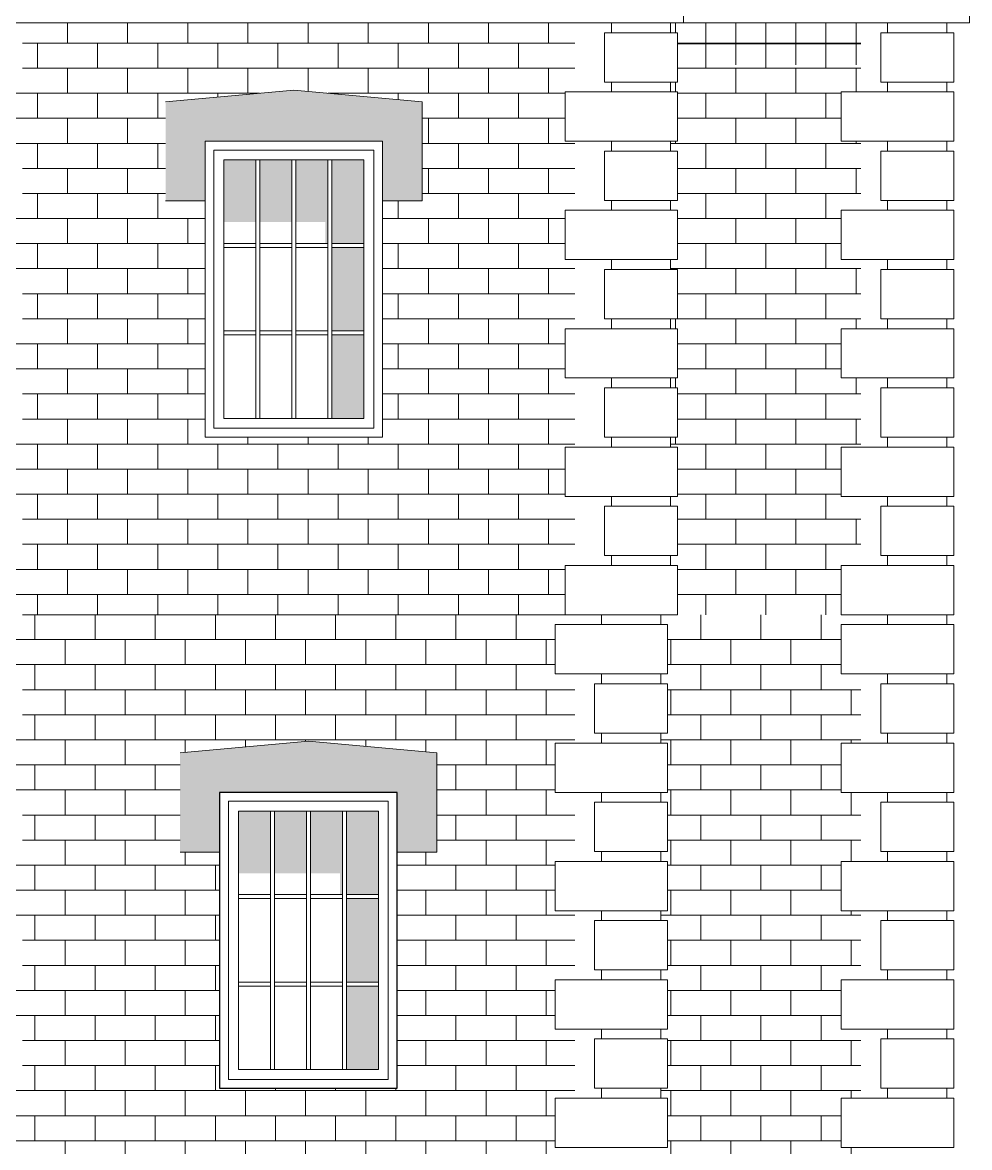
# Model space of a CAD drawing. Header units: feet. Extents: x -10410 to 374725, y -46422 to 88923.
# Drawn here: x 305613 to 310412, y 600 to 6302 of the extents above; entities that cross this region are included whole.
import ezdxf

# ---------------------------------------------------------------- set-up
doc = ezdxf.new("R2010")
doc.units = ezdxf.units.FT
doc.header["$MEASUREMENT"] = 0
for name, color, linetype, lineweight in [('Интерьер - Мебель_Ном._пера__7', 7, 'Continuous', 20), ('Конструктив - Перекрытия_Ном._пера__120', 7, 'Continuous', 5), ('Конструктив - Стены Несущие_Ном._пера__1', 7, 'Continuous', 20), ('Конструктив - Стены Несущие_Ном._пера__120', 7, 'Continuous', 5)]:
    doc.layers.add(name, color=color, linetype=linetype, lineweight=lineweight)
for name, color, linetype, lineweight, true_color in [('Конструктив - Стены Несущие_Ном._пера__107', 7, 'Continuous', 5, 0xaaaaaa), ('Конструктив - Стены Несущие_Ном._пера__161', 7, 'Continuous', 15, 0x6a6a6a), ('Конструктив - Стены Несущие_Ном._пера__87', 7, 'Continuous', 25, 0x6a6a6a)]:
    doc.layers.add(name, color=color, linetype=linetype, lineweight=lineweight, true_color=true_color)

msp = doc.modelspace()

# ---------------------------------------------------------------- hatches: boundary and pattern name
at = {"layer": 'Конструктив - Стены Несущие_Ном._пера__107', "linetype": 'Continuous'}
h = msp.add_hatch(dxfattribs=at)
h.set_pattern_fill('ЧЕРЕПИЦА_02', color=256, style=0, pattern_type=2)
h.set_pattern_definition([(0, (306907.66, 4800), (0, 127), []), (90, (306907.66, 4800), (-304.8, 0), [127, -127]), (90, (307060.06, 4927), (-304.8, 0), [127, -127])])
h.paths.add_polyline_path([(305402.66423, 3600.00002), (305402.66423, 3550), (305437.66425, 3550), (305437.66425, 3300), (308362.65753, 3300), (308362.65753, 3550), (308412.65754, 3550), (308412.65754, 3900.00004), (308362.65753, 3900.00004), (308362.65753, 4149.99999), (308412.65754, 4149.99999), (308412.65754, 4499.99999), (308362.65753, 4499.99999), (308362.65753, 4749.99999), (308412.65754, 4749.99999), (308412.65754, 5100.00002), (308362.65753, 5100.00002), (308362.65753, 5350.00003), (308412.65754, 5350.00003), (308412.65754, 5699.99997), (308362.65753, 5699.99997), (308362.65753, 5949.99997), (308412.65754, 5949.99997), (308412.65754, 6300.00006), (305402.66423, 6300.00001), (305402.66423, 6249.99999), (305612.65756, 6249.99999), (305612.65756, 5999.99999), (305402.66423, 6000.00004), (305402.66423, 5950.00006), (305437.66425, 5950.00006), (305437.66425, 5699.99997), (305402.66423, 5699.99997), (305402.66423, 5650), (305612.65756, 5650), (305612.65756, 5400), (305402.66423, 5400), (305402.66423, 5349.99998), (305437.66425, 5350.00003), (305437.66425, 5100.00002), (305402.66423, 5100.00002), (305402.66423, 5050.00005), (305612.65756, 5049.99996), (305612.65756, 4799.99996), (305402.66423, 4799.99996), (305402.66423, 4749.99999), (305437.66425, 4749.99999), (305437.66425, 4500.00003), (305402.66423, 4499.99999), (305402.66423, 4450.00001), (305612.65756, 4449.99997), (305612.65756, 4199.99997), (305402.66423, 4200.00001), (305402.66423, 4150.00004), (305437.66425, 4150.00004), (305437.66425, 3899.99995), (305402.66423, 3899.99995), (305402.66423, 3849.99998), (305612.65756, 3850.00006), (305612.65756, 3599.99997)])
h.paths.add_polyline_path([(306338.07619, 5397.08997), (306538.07617, 5397.08997), (306538.07626, 4199.99997), (307438.07618, 4199.99997), (307438.07618, 5397.08997), (307638.07616, 5397.08997), (307638.07616, 5900), (306988.07593, 5958.86605), (306338.07619, 5900.00005)], flags=0)
h = msp.add_hatch(dxfattribs=at)
h.set_pattern_fill('ЧЕРЕПИЦА_02', color=256, style=0, pattern_type=2)
h.set_pattern_definition([(0, (309380.02, 4800), (0, 127), []), (90, (309380.02, 4800), (-304.8, 0), [127, -127]), (90, (309532.42, 4927), (-304.8, 0), [127, -127])])
h.paths.add_polyline_path([(308897.65752, 6300), (308897.65752, 6250), (308932.65752, 6250), (308932.65752, 6000), (308897.65752, 6000), (308897.65752, 5950), (308932.65752, 5950), (308932.65752, 5699.99999), (308897.65752, 5699.99999), (308897.65752, 5649.99999), (308932.65752, 5649.99999), (308932.65752, 5399.99999), (308897.65752, 5399.99999), (308897.65752, 5349.99999), (308932.65752, 5349.99999), (308932.65752, 5099.99998), (308897.65752, 5099.99998), (308897.65752, 5049.99998), (308932.65752, 5049.99998), (308932.65752, 4799.99998), (308897.65752, 4799.99998), (308897.65752, 4749.99998), (308932.65752, 4749.99998), (308932.65752, 4500.00002), (308897.65752, 4500.00002), (308897.65752, 4450.00002), (308932.65752, 4450.00002), (308932.65752, 4200.00001), (308897.65752, 4200.00001), (308897.65752, 4150.00001), (308932.65752, 4150.00001), (308932.65752, 3900.00001), (308897.65752, 3900.00001), (308897.65752, 3850.00001), (308932.65752, 3850.00001), (308932.65752, 3600), (308897.65752, 3600), (308897.65752, 3550), (308932.65752, 3550), (308932.65752, 3300), (309762.3793, 3300), (309762.3793, 3550), (309862.37931, 3550), (309862.37931, 3900.00001), (309762.3793, 3900.00001), (309762.3793, 4150.00001), (309862.37931, 4150.00001), (309862.37931, 4500.00002), (309762.3793, 4500.00002), (309762.3793, 4749.99998), (309862.37931, 4749.99998), (309862.37931, 5099.99998), (309762.3793, 5099.99998), (309762.3793, 5349.99999), (309862.37931, 5349.99999), (309862.37931, 5699.99999), (309762.3793, 5699.99999), (309762.3793, 5950), (309862.37931, 5950), (309862.37931, 6300.00005)])
h = msp.add_hatch(dxfattribs=at)
h.set_pattern_fill('ЧЕРЕПИЦА_02', color=256, style=0, pattern_type=2)
h.set_pattern_definition([(0, (306895.16, 1650), (0, 127), []), (90, (306895.16, 1650), (-304.8, 0), [127, -127]), (90, (307047.56, 1777), (-304.8, 0), [127, -127])])
h.paths.add_polyline_path([(305377.65755, 2650.00005), (305412.65752, 2650.00005), (305412.65752, 2400.00006), (305377.65755, 2400.00006), (305377.65755, 2350.00001), (305612.65755, 2350.00001), (305612.65755, 2100.00002), (305377.65755, 2100.00002), (305377.65755, 2050.00006), (305412.65752, 2050.00006), (305412.65752, 1799.99998), (305377.65755, 1799.99998), (305377.65755, 1750.00002), (305612.65755, 1749.99993), (305612.65755, 1500.00003), (305377.65755, 1500.00003), (305377.65755, 1449.99997), (305412.65752, 1449.99997), (305412.65752, 1199.99999), (305377.65755, 1199.99999), (305377.65755, 1150.00002), (305612.65755, 1150.00002), (305612.65755, 899.99994), (305377.65755, 900.00003), (305377.65755, 849.99998), (305412.65752, 849.99998), (305412.65752, 599.99999), (305377.65755, 599.99999), (305377.65755, 550.00003), (305612.65755, 550.00003), (305612.65755, 300.00004), (305377.65755, 300.00004), (305377.65755, 249.99999), (305612.56484, 249.99999), (305612.56484, 0), (308312.65756, 0), (308312.65756, 249.99999), (308412.65757, 249.99999), (308412.65757, 300.00004), (308312.65756, 300.00004), (308312.65756, 550.00003), (308412.65757, 550.00003), (308412.65757, 599.99999), (308312.65756, 599.99999), (308312.65756, 849.99998), (308412.65757, 849.99998), (308412.65757, 1199.99999), (308312.65756, 1199.99999), (308312.65756, 1449.99997), (308412.65757, 1449.99997), (308412.65757, 1799.99998), (308312.65756, 1799.99998), (308312.65756, 2050.00006), (308412.65757, 2050.00006), (308412.65757, 2400.00006), (308312.65756, 2400.00006), (308312.65756, 2649.99996), (308412.65757, 2649.99996), (308412.65757, 2999.99996), (308312.65756, 2999.99996), (308312.65756, 3250.00004), (308412.65757, 3250.00004), (308412.65757, 3300), (305377.65755, 3300), (305377.65755, 3250.00004), (305412.65752, 3250.00004), (305412.65752, 2999.99996), (305377.65755, 2999.99996), (305377.65755, 2950), (305612.65755, 2950), (305612.65755, 2699.99992), (305377.65755, 2700.00001)])
h.paths.add_polyline_path([(306612.07617, 2097.08997), (306612.07617, 899.99994), (307512.0762, 899.99994), (307512.0762, 2097.08997), (307712.07623, 2097.08997), (307712.07623, 2600), (307062.07592, 2658.86605), (306412.07614, 2600), (306412.07614, 2097.08997)], flags=0)
h = msp.add_hatch(dxfattribs=at)
h.set_pattern_fill('ЧЕРЕПИЦА_02', color=256, style=0, pattern_type=2)
h.set_pattern_definition([(0, (309355.02, 1650), (0, 127), []), (90, (309355.02, 1650), (-304.8, 0), [127, -127]), (90, (309507.42, 1777), (-304.8, 0), [127, -127])])
h.paths.add_polyline_path([(308847.65753, 2650), (308882.65753, 2650), (308882.65753, 2400), (308847.65753, 2400), (308847.65753, 2350), (308882.65753, 2350), (308882.65753, 2100), (308847.65753, 2100), (308847.65753, 2050), (308882.65753, 2050), (308882.65753, 1800), (308847.65753, 1800), (308847.65753, 1750), (308882.65753, 1750), (308882.65753, 1500), (308847.65753, 1500), (308847.65753, 1450), (308882.65753, 1450), (308882.65753, 1200), (308847.65753, 1200), (308847.65753, 1150), (308882.65753, 1150), (308882.65753, 900), (308847.65753, 900), (308847.65753, 850), (308882.65753, 850), (308882.65753, 600), (308847.65753, 600), (308847.65753, 550), (308882.65753, 550), (308882.65753, 300), (308847.65753, 300), (308847.65753, 250), (308882.65753, 250), (308882.65753, 0), (309762.3793, 0), (309762.3793, 250), (309862.3793, 250), (309862.3793, 300), (309762.3793, 300), (309762.3793, 550), (309862.3793, 550), (309862.3793, 600), (309762.3793, 600), (309762.3793, 850), (309862.3793, 850), (309862.3793, 1200), (309762.3793, 1200), (309762.3793, 1450), (309862.3793, 1450), (309862.3793, 1800), (309762.3793, 1800), (309762.3793, 2050), (309862.3793, 2050), (309862.3793, 2400), (309762.3793, 2400), (309762.3793, 2650), (309862.3793, 2650), (309862.3793, 3000), (309762.3793, 3000), (309762.3793, 3250), (309862.3793, 3250), (309862.3793, 3300), (308847.65753, 3300), (308847.65753, 3250), (308882.65753, 3250), (308882.65753, 3000), (308847.65753, 3000), (308847.65753, 2950), (308882.65753, 2950), (308882.65753, 2700), (308847.65753, 2700)])
at = {"layer": 'Конструктив - Стены Несущие_Ном._пера__120', "linetype": 'Continuous', "lineweight": 0, "true_color": 0x000000}
for points in [[(306538.07618, 5700), (307438.07618, 5700), (307438.07618, 5397.08996), (307638.07618, 5397.08996), (307638.07618, 5900), (306988.07593, 5958.86606), (306338.07618, 5900.00004), (306338.07618, 5397.08996), (306538.07618, 5397.08996)], [(306633.07617, 5289.87813), (306793.0762, 5289.87811), (306793.0762, 5181.66667), (306795.57618, 5181.66667), (306795.57618, 5605), (306633.07618, 5605)], [(306978.07617, 5605), (306815.57618, 5605), (306815.57619, 5289.87812), (306975.57619, 5289.87808), (306975.57619, 5181.66669), (306978.07617, 5181.66666)], [(306998.07617, 5289.87808), (307148.07623, 5289.87814), (307148.07623, 5181.6667), (307160.57617, 5181.66666), (307160.57617, 5605), (306998.07617, 5605)], [(307343.07618, 5181.66666), (307343.07618, 5605), (307180.57618, 5605), (307180.57618, 5181.66666)], [(307343.07618, 4738.33333), (307343.07618, 5161.66666), (307180.57618, 5161.66666), (307180.57618, 4738.33333)], [(307343.07617, 4295), (307343.07617, 4718.33333), (307180.57617, 4718.33333), (307180.57617, 4295)], [(306612.07618, 2400), (307512.07618, 2400), (307512.07618, 2097.08996), (307712.07618, 2097.08996), (307712.07618, 2600), (307062.07593, 2658.86606), (306412.07618, 2600.00004), (306412.07618, 2097.08996), (306612.07618, 2097.08996)], [(306707.07617, 1989.87813), (306867.0762, 1989.87811), (306867.0762, 1881.66667), (306869.57618, 1881.66667), (306869.57618, 2305), (306707.07618, 2305)], [(307052.07617, 2305), (306889.57618, 2305), (306889.57619, 1989.87812), (307049.57619, 1989.87808), (307049.57619, 1881.66669), (307052.07617, 1881.66666)], [(307072.07617, 1989.87808), (307222.07623, 1989.87814), (307222.07623, 1881.6667), (307234.57617, 1881.66666), (307234.57617, 2305), (307072.07617, 2305)], [(307417.07618, 1881.66666), (307417.07618, 2305), (307254.57618, 2305), (307254.57618, 1881.66666)], [(307417.07618, 1438.33333), (307417.07618, 1861.66666), (307254.57618, 1861.66666), (307254.57618, 1438.33333)], [(307417.07617, 995), (307417.07617, 1418.33333), (307254.57617, 1418.33333), (307254.57617, 995)]]:
    msp.add_hatch(color=18, dxfattribs=at).paths.add_polyline_path(points)
at = {"layer": 'Конструктив - Стены Несущие_Ном._пера__161', "linetype": 'Continuous'}
h = msp.add_hatch(dxfattribs=at)
h.set_pattern_fill('ЧЕРЕПИЦА_02', color=256, style=0, pattern_type=2)
h.set_pattern_definition([(0, (309380.02, 6193.93), (0, 127), []), (90, (309380.02, 6193.93), (-304.8, 0), [127, -127]), (90, (309532.42, 6320.93), (-304.8, 0), [127, -127])])
h.paths.add_polyline_path([(308897.65753, 6300), (308897.65753, 6250), (308932.65753, 6250), (308932.65753, 6087.868), (309862.3793, 6087.86809), (309862.3793, 6300)])

# ---------------------------------------------------------------- linework, layer by layer
at = {"layer": 'Интерьер - Мебель_Ном._пера__7', "linetype": 'Continuous'}
for p, q in [((308597.65753, 6250), (308597.65753, 6300)), ((308897.65753, 6250), (308897.65753, 6300)), ((309997.37931, 6250), (309997.37931, 6300)), ((310297.37931, 6250), (310297.37931, 6300)), ((308562.65753, 6250), (308932.65753, 6250)), ((308562.65753, 6000), (308562.65753, 6250)), ((308932.65753, 6000), (308932.65753, 6250)), ((309962.37931, 6250), (310332.37931, 6250)), ((309962.37931, 6000), (309962.37931, 6250)), ((310332.37931, 6000), (310332.37931, 6250)), ((308562.65753, 6000), (308932.65753, 6000)), ((308597.65753, 5950), (308597.65753, 6000)), ((308897.65753, 5950), (308897.65753, 6000)), ((309962.37931, 6000), (310332.37931, 6000)), ((309997.37931, 5950), (309997.37931, 6000)), ((310297.37931, 5950), (310297.37931, 6000)), ((308362.65753, 5950), (308932.65753, 5950)), ((308362.65753, 5700), (308362.65753, 5950)), ((308932.65753, 5700), (308932.65753, 5950)), ((309762.37931, 5950), (310332.37931, 5950)), ((309762.37931, 5700), (309762.37931, 5950)), ((310332.37931, 5700), (310332.37931, 5950)), ((308362.65753, 5700), (308932.65753, 5700)), ((308562.65753, 5650), (308932.65753, 5650)), ((308562.65753, 5400), (308562.65753, 5650)), ((308597.65753, 5650), (308597.65753, 5700)), ((308897.65753, 5650), (308897.65753, 5700)), ((308932.65753, 5400), (308932.65753, 5650)), ((309762.37931, 5700), (310332.37931, 5700)), ((309962.37931, 5650), (310332.37931, 5650)), ((309962.37931, 5400), (309962.37931, 5650)), ((309997.37931, 5650), (309997.37931, 5700)), ((310297.37931, 5650), (310297.37931, 5700)), ((310332.37931, 5400), (310332.37931, 5650)), ((308562.65753, 5400), (308932.65753, 5400)), ((308597.65753, 5350), (308597.65753, 5400)), ((308897.65753, 5350), (308897.65753, 5400)), ((309962.37931, 5400), (310332.37931, 5400)), ((309997.37931, 5350), (309997.37931, 5400)), ((310297.37931, 5350), (310297.37931, 5400)), ((308362.65753, 5350), (308932.65753, 5350)), ((308362.65753, 5100), (308362.65753, 5350)), ((308932.65753, 5100), (308932.65753, 5350)), ((309762.37931, 5350), (310332.37931, 5350)), ((309762.37931, 5100), (309762.37931, 5350)), ((310332.37931, 5100), (310332.37931, 5350)), ((308362.65753, 5100), (308932.65753, 5100)), ((308597.65753, 5050), (308597.65753, 5100)), ((308897.65753, 5050), (308897.65753, 5100)), ((309762.37931, 5100), (310332.37931, 5100)), ((309997.37931, 5050), (309997.37931, 5100)), ((310297.37931, 5050), (310297.37931, 5100)), ((308562.65753, 5050), (308932.65753, 5050)), ((308562.65753, 4800), (308562.65753, 5050)), ((308932.65753, 4800), (308932.65753, 5050)), ((309962.37931, 5050), (310332.37931, 5050)), ((309962.37931, 4800), (309962.37931, 5050)), ((310332.37931, 4800), (310332.37931, 5050)), ((308562.65753, 4800), (308932.65753, 4800)), ((308597.65753, 4750), (308597.65753, 4800)), ((308897.65753, 4750), (308897.65753, 4800)), ((309962.37931, 4800), (310332.37931, 4800)), ((309997.37931, 4750), (309997.37931, 4800)), ((310297.37931, 4750), (310297.37931, 4800)), ((308362.65753, 4750), (308932.65753, 4750)), ((308362.65753, 4500), (308362.65753, 4750)), ((308932.65753, 4500), (308932.65753, 4750)), ((309762.37931, 4750), (310332.37931, 4750)), ((309762.37931, 4500), (309762.37931, 4750)), ((310332.37931, 4500), (310332.37931, 4750)), ((308362.65753, 4500), (308932.65753, 4500)), ((308562.65753, 4450), (308932.65753, 4450)), ((308562.65753, 4200), (308562.65753, 4450)), ((308597.65753, 4450), (308597.65753, 4500)), ((308897.65753, 4450), (308897.65753, 4500)), ((308932.65753, 4200), (308932.65753, 4450)), ((309762.37931, 4500), (310332.37931, 4500)), ((309962.37931, 4450), (310332.37931, 4450)), ((309962.37931, 4200), (309962.37931, 4450)), ((309997.37931, 4450), (309997.37931, 4500)), ((310297.37931, 4450), (310297.37931, 4500)), ((310332.37931, 4200), (310332.37931, 4450)), ((308562.65753, 4200), (308932.65753, 4200)), ((308597.65753, 4150), (308597.65753, 4200)), ((308897.65753, 4150), (308897.65753, 4200)), ((309962.37931, 4200), (310332.37931, 4200)), ((309997.37931, 4150), (309997.37931, 4200)), ((310297.37931, 4150), (310297.37931, 4200)), ((308362.65753, 4150), (308932.65753, 4150)), ((308362.65753, 3900), (308362.65753, 4150)), ((308932.65753, 3900), (308932.65753, 4150)), ((309762.37931, 4150), (310332.37931, 4150)), ((309762.37931, 3900), (309762.37931, 4150)), ((310332.37931, 3900), (310332.37931, 4150)), ((308362.65753, 3900), (308932.65753, 3900)), ((308597.65753, 3850), (308597.65753, 3900)), ((308897.65753, 3850), (308897.65753, 3900)), ((309762.37931, 3900), (310332.37931, 3900)), ((309997.37931, 3850), (309997.37931, 3900)), ((310297.37931, 3850), (310297.37931, 3900)), ((308562.65753, 3850), (308932.65753, 3850)), ((308562.65753, 3600), (308562.65753, 3850)), ((308932.65753, 3600), (308932.65753, 3850)), ((309962.37931, 3850), (310332.37931, 3850)), ((309962.37931, 3600), (309962.37931, 3850)), ((310332.37931, 3600), (310332.37931, 3850)), ((308562.65753, 3600), (308932.65753, 3600)), ((308597.65753, 3550), (308597.65753, 3600)), ((308897.65753, 3550), (308897.65753, 3600)), ((309962.37931, 3600), (310332.37931, 3600)), ((309997.37931, 3550), (309997.37931, 3600)), ((310297.37931, 3550), (310297.37931, 3600)), ((308362.65753, 3550), (308932.65753, 3550)), ((308362.65753, 3300), (308362.65753, 3550)), ((308932.65753, 3300), (308932.65753, 3550)), ((309762.37931, 3550), (310332.37931, 3550)), ((309762.37931, 3300), (309762.37931, 3550)), ((310332.37931, 3300), (310332.37931, 3550)), ((308312.65753, 3250), (308882.65753, 3250)), ((308312.65753, 3000), (308312.65753, 3250)), ((308362.65753, 3300), (308932.65753, 3300)), ((308547.65753, 3250), (308547.65753, 3300)), ((308847.65753, 3250), (308847.65753, 3300)), ((308882.65753, 3000), (308882.65753, 3250)), ((309762.37931, 3300), (310332.37931, 3300)), ((309762.37931, 3250), (310332.37931, 3250)), ((309762.37931, 3000), (309762.37931, 3250)), ((309997.37931, 3250), (309997.37931, 3300)), ((310297.37931, 3250), (310297.37931, 3300)), ((310332.37931, 3000), (310332.37931, 3250)), ((308312.65753, 3000), (308882.65753, 3000)), ((308547.65753, 2950), (308547.65753, 3000)), ((308847.65753, 2950), (308847.65753, 3000)), ((309762.37931, 3000), (310332.37931, 3000)), ((309997.37931, 2950), (309997.37931, 3000)), ((310297.37931, 2950), (310297.37931, 3000)), ((308512.65753, 2950), (308882.65753, 2950)), ((308512.65753, 2700), (308512.65753, 2950)), ((308882.65753, 2700), (308882.65753, 2950)), ((309962.37931, 2950), (310332.37931, 2950)), ((309962.37931, 2700), (309962.37931, 2950)), ((310332.37931, 2700), (310332.37931, 2950)), ((308512.65753, 2700), (308882.65753, 2700)), ((308547.65753, 2650), (308547.65753, 2700)), ((308847.65753, 2650), (308847.65753, 2700)), ((309962.37931, 2700), (310332.37931, 2700)), ((309997.37931, 2650), (309997.37931, 2700)), ((310297.37931, 2650), (310297.37931, 2700)), ((308312.65753, 2650), (308882.65753, 2650)), ((308312.65753, 2400), (308312.65753, 2650)), ((308882.65753, 2400), (308882.65753, 2650)), ((309762.37931, 2650), (310332.37931, 2650)), ((309762.37931, 2400), (309762.37931, 2650)), ((310332.37931, 2400), (310332.37931, 2650)), ((308312.65753, 2400), (308882.65753, 2400)), ((308547.65753, 2350), (308547.65753, 2400)), ((308847.65753, 2350), (308847.65753, 2400)), ((309762.37931, 2400), (310332.37931, 2400)), ((309997.37931, 2350), (309997.37931, 2400)), ((310297.37931, 2350), (310297.37931, 2400)), ((308512.65753, 2350), (308882.65753, 2350)), ((308512.65753, 2100), (308512.65753, 2350)), ((308882.65753, 2100), (308882.65753, 2350)), ((309962.37931, 2350), (310332.37931, 2350)), ((309962.37931, 2100), (309962.37931, 2350)), ((310332.37931, 2100), (310332.37931, 2350)), ((308512.65753, 2100), (308882.65753, 2100)), ((308547.65753, 2050), (308547.65753, 2100)), ((308847.65753, 2050), (308847.65753, 2100)), ((309962.37931, 2100), (310332.37931, 2100)), ((309997.37931, 2050), (309997.37931, 2100)), ((310297.37931, 2050), (310297.37931, 2100)), ((308312.65753, 2050), (308882.65753, 2050)), ((308312.65753, 1800), (308312.65753, 2050)), ((308882.65753, 1800), (308882.65753, 2050)), ((309762.37931, 2050), (310332.37931, 2050)), ((309762.37931, 1800), (309762.37931, 2050)), ((310332.37931, 1800), (310332.37931, 2050)), ((308312.65753, 1800), (308882.65753, 1800)), ((308547.65753, 1750), (308547.65753, 1800)), ((308847.65753, 1750), (308847.65753, 1800)), ((309762.37931, 1800), (310332.37931, 1800)), ((309997.37931, 1750), (309997.37931, 1800)), ((310297.37931, 1750), (310297.37931, 1800)), ((308512.65753, 1750), (308882.65753, 1750)), ((308512.65753, 1500), (308512.65753, 1750)), ((308882.65753, 1500), (308882.65753, 1750)), ((309962.37931, 1750), (310332.37931, 1750)), ((309962.37931, 1500), (309962.37931, 1750)), ((310332.37931, 1500), (310332.37931, 1750)), ((308512.65753, 1500), (308882.65753, 1500)), ((308547.65753, 1450), (308547.65753, 1500)), ((308847.65753, 1450), (308847.65753, 1500)), ((309962.37931, 1500), (310332.37931, 1500)), ((309997.37931, 1450), (309997.37931, 1500)), ((310297.37931, 1450), (310297.37931, 1500)), ((308312.65753, 1450), (308882.65753, 1450)), ((308312.65753, 1200), (308312.65753, 1450)), ((308882.65753, 1200), (308882.65753, 1450)), ((309762.37931, 1450), (310332.37931, 1450)), ((309762.37931, 1200), (309762.37931, 1450)), ((310332.37931, 1200), (310332.37931, 1450)), ((308312.65753, 1200), (308882.65753, 1200)), ((308547.65753, 1150), (308547.65753, 1200)), ((308847.65753, 1150), (308847.65753, 1200)), ((309762.37931, 1200), (310332.37931, 1200)), ((309997.37931, 1150), (309997.37931, 1200)), ((310297.37931, 1150), (310297.37931, 1200)), ((308512.65753, 1150), (308882.65753, 1150)), ((308512.65753, 900), (308512.65753, 1150)), ((308882.65753, 900), (308882.65753, 1150)), ((309962.37931, 1150), (310332.37931, 1150)), ((309962.37931, 900), (309962.37931, 1150)), ((310332.37931, 900), (310332.37931, 1150)), ((308512.65753, 900), (308882.65753, 900)), ((308547.65753, 850), (308547.65753, 900)), ((308847.65753, 850), (308847.65753, 900)), ((309962.37931, 900), (310332.37931, 900)), ((309997.37931, 850), (309997.37931, 900)), ((310297.37931, 850), (310297.37931, 900)), ((308312.65753, 850), (308882.65753, 850)), ((308312.65753, 600), (308312.65753, 850)), ((308882.65753, 600), (308882.65753, 850)), ((309762.37931, 850), (310332.37931, 850)), ((309762.37931, 600), (309762.37931, 850)), ((310332.37931, 600), (310332.37931, 850)), ((308312.65753, 600), (308882.65753, 600)), ((309762.37931, 600), (310332.37931, 600))]:
    msp.add_line(p, q, dxfattribs=at)
at = {"layer": 'Конструктив - Перекрытия_Ном._пера__120', "linetype": 'Continuous'}
for p, q in [((308962.65736, 6600), (308962.65736, 6300)), ((310412.37931, 6600), (310412.37931, 6300)), ((308962.65736, 6300), (305062.21953, 6300)), ((310412.37931, 6300), (308962.65736, 6300))]:
    msp.add_line(p, q, dxfattribs=at)
at = {"layer": 'Конструктив - Стены Несущие_Ном._пера__1', "linetype": 'Continuous'}
for p, q in [((306988.07593, 5958.86606), (306338.07618, 5900.00004)), ((307638.07618, 5900), (306988.07593, 5958.86606)), ((307638.07618, 5397.08996), (307638.07618, 5900)), ((306538.07618, 5700), (306538.07618, 4200)), ((307438.07618, 5700), (306538.07618, 5700)), ((306538.07618, 5700), (307438.07618, 5700)), ((306538.07618, 5397.08996), (306538.07618, 5700)), ((307438.07618, 4200), (307438.07618, 5700)), ((307438.07618, 5700), (307438.07618, 5397.08996)), ((306338.07618, 5397.08996), (306538.07618, 5397.08996)), ((307438.07618, 5397.08996), (307638.07618, 5397.08996)), ((306538.07618, 4200), (307438.07618, 4200)), ((308362.65753, 3300), (305612.65753, 3300)), ((307062.07593, 2658.86606), (306412.07618, 2600.00004)), ((307712.07618, 2600), (307062.07593, 2658.86606)), ((307712.07618, 2097.08996), (307712.07618, 2600)), ((306612.07618, 2400), (307512.07618, 2400)), ((306612.07618, 2097.08996), (306612.07618, 2400)), ((307512.07618, 2400), (307512.07618, 2097.08996)), ((306412.07618, 2097.08996), (306612.07618, 2097.08996)), ((307512.07618, 2097.08996), (307712.07618, 2097.08996))]:
    msp.add_line(p, q, dxfattribs=at)
at = {"layer": 'Конструктив - Стены Несущие_Ном._пера__120', "linetype": 'Continuous'}
for p, q in [((306583.07618, 5655), (306583.07618, 5605)), ((307393.07618, 5655), (306583.07618, 5655)), ((307393.07618, 5605), (307393.07618, 5655)), ((306583.07618, 5605), (306583.07618, 4295)), ((306633.07618, 4295), (306633.07618, 5605)), ((306633.07618, 5605), (307343.07618, 5605)), ((306795.57618, 5605), (306795.57618, 5181.66667)), ((306815.57618, 5181.66667), (306815.57618, 5605)), ((306978.07618, 5605), (306978.07618, 5181.66667)), ((306998.07618, 5181.66667), (306998.07618, 5605)), ((307160.57618, 5605), (307160.57618, 5181.66667)), ((307180.57618, 5181.66667), (307180.57618, 5605)), ((307343.07618, 5605), (307343.07618, 4295)), ((307393.07618, 4295), (307393.07618, 5605)), ((306795.57618, 5181.66667), (306633.07618, 5181.66667)), ((306633.07618, 5161.66667), (306795.57618, 5161.66667)), ((306795.57618, 5161.66667), (306795.57618, 5181.66667)), ((306795.57618, 5161.66667), (306795.57618, 4738.33333)), ((306978.07618, 5181.66667), (306815.57618, 5181.66667)), ((306815.57618, 5181.66667), (306815.57618, 5161.66667)), ((306815.57618, 4738.33333), (306815.57618, 5161.66667)), ((306815.57618, 5161.66667), (306978.07618, 5161.66667)), ((306978.07618, 5161.66667), (306978.07618, 5181.66667)), ((306978.07618, 5161.66667), (306978.07618, 4738.33333)), ((307160.57618, 5181.66667), (306998.07618, 5181.66667)), ((306998.07618, 5181.66667), (306998.07618, 5161.66667)), ((306998.07618, 4738.33333), (306998.07618, 5161.66667)), ((306998.07618, 5161.66667), (307160.57618, 5161.66667)), ((307160.57618, 5161.66667), (307160.57618, 5181.66667)), ((307160.57618, 5161.66667), (307160.57618, 4738.33333)), ((307343.07618, 5181.66667), (307180.57618, 5181.66667)), ((307180.57618, 5181.66667), (307180.57618, 5161.66667)), ((307180.57618, 4738.33333), (307180.57618, 5161.66667)), ((307180.57618, 5161.66667), (307343.07618, 5161.66667)), ((306795.57618, 4738.33333), (306633.07618, 4738.33333)), ((306795.57618, 4718.33333), (306795.57618, 4738.33333)), ((306978.07618, 4738.33333), (306815.57618, 4738.33333)), ((306815.57618, 4738.33333), (306815.57618, 4718.33333)), ((306978.07618, 4718.33333), (306978.07618, 4738.33333)), ((307160.57618, 4738.33333), (306998.07618, 4738.33333)), ((306998.07618, 4738.33333), (306998.07618, 4718.33333)), ((307160.57618, 4718.33333), (307160.57618, 4738.33333)), ((307343.07618, 4738.33333), (307180.57618, 4738.33333)), ((307180.57618, 4738.33333), (307180.57618, 4718.33333)), ((306633.07618, 4718.33333), (306795.57618, 4718.33333)), ((306795.57618, 4718.33333), (306795.57618, 4295)), ((306815.57618, 4295), (306815.57618, 4718.33333)), ((306815.57618, 4718.33333), (306978.07618, 4718.33333)), ((306978.07618, 4718.33333), (306978.07618, 4295)), ((306998.07618, 4295), (306998.07618, 4718.33333)), ((306998.07618, 4718.33333), (307160.57618, 4718.33333)), ((307160.57618, 4718.33333), (307160.57618, 4295)), ((307180.57618, 4295), (307180.57618, 4718.33333)), ((307180.57618, 4718.33333), (307343.07618, 4718.33333)), ((306583.07618, 4295), (306583.07618, 4245)), ((307343.07618, 4295), (306633.07618, 4295)), ((307393.07618, 4245), (307393.07618, 4295)), ((306583.07618, 4245), (307393.07618, 4245)), ((306657.07618, 2355), (306657.07618, 2305)), ((307467.07618, 2355), (306657.07618, 2355)), ((307467.07618, 2305), (307467.07618, 2355)), ((306657.07618, 2305), (306657.07618, 995)), ((306707.07618, 995), (306707.07618, 2305)), ((306707.07618, 2305), (307417.07618, 2305)), ((306869.57618, 2305), (306869.57618, 1881.66667)), ((306889.57618, 1881.66667), (306889.57618, 2305)), ((307052.07618, 2305), (307052.07618, 1881.66667)), ((307072.07618, 1881.66667), (307072.07618, 2305)), ((307234.57618, 2305), (307234.57618, 1881.66667)), ((307254.57618, 1881.66667), (307254.57618, 2305)), ((307417.07618, 2305), (307417.07618, 995)), ((307467.07618, 995), (307467.07618, 2305)), ((306869.57618, 1881.66667), (306707.07618, 1881.66667)), ((306869.57618, 1861.66667), (306869.57618, 1881.66667)), ((307052.07618, 1881.66667), (306889.57618, 1881.66667)), ((306889.57618, 1881.66667), (306889.57618, 1861.66667)), ((307052.07618, 1861.66667), (307052.07618, 1881.66667)), ((307234.57618, 1881.66667), (307072.07618, 1881.66667)), ((307072.07618, 1881.66667), (307072.07618, 1861.66667)), ((307234.57618, 1861.66667), (307234.57618, 1881.66667)), ((307417.07618, 1881.66667), (307254.57618, 1881.66667)), ((307254.57618, 1881.66667), (307254.57618, 1861.66667)), ((306707.07618, 1861.66667), (306869.57618, 1861.66667)), ((306869.57618, 1861.66667), (306869.57618, 1438.33333)), ((306889.57618, 1438.33333), (306889.57618, 1861.66667)), ((306889.57618, 1861.66667), (307052.07618, 1861.66667)), ((307052.07618, 1861.66667), (307052.07618, 1438.33333)), ((307072.07618, 1438.33333), (307072.07618, 1861.66667)), ((307072.07618, 1861.66667), (307234.57618, 1861.66667)), ((307234.57618, 1861.66667), (307234.57618, 1438.33333)), ((307254.57618, 1438.33333), (307254.57618, 1861.66667)), ((307254.57618, 1861.66667), (307417.07618, 1861.66667)), ((306869.57618, 1438.33333), (306707.07618, 1438.33333)), ((306869.57618, 1418.33333), (306869.57618, 1438.33333)), ((307052.07618, 1438.33333), (306889.57618, 1438.33333)), ((306889.57618, 1438.33333), (306889.57618, 1418.33333)), ((307052.07618, 1418.33333), (307052.07618, 1438.33333)), ((307234.57618, 1438.33333), (307072.07618, 1438.33333)), ((307072.07618, 1438.33333), (307072.07618, 1418.33333)), ((307234.57618, 1418.33333), (307234.57618, 1438.33333)), ((307417.07618, 1438.33333), (307254.57618, 1438.33333)), ((307254.57618, 1438.33333), (307254.57618, 1418.33333)), ((306707.07618, 1418.33333), (306869.57618, 1418.33333)), ((306869.57618, 1418.33333), (306869.57618, 995)), ((306889.57618, 995), (306889.57618, 1418.33333)), ((306889.57618, 1418.33333), (307052.07618, 1418.33333)), ((307052.07618, 1418.33333), (307052.07618, 995)), ((307072.07618, 995), (307072.07618, 1418.33333)), ((307072.07618, 1418.33333), (307234.57618, 1418.33333)), ((307234.57618, 1418.33333), (307234.57618, 995)), ((307254.57618, 995), (307254.57618, 1418.33333)), ((307254.57618, 1418.33333), (307417.07618, 1418.33333)), ((306657.07618, 995), (306657.07618, 945)), ((307417.07618, 995), (306707.07618, 995)), ((307467.07618, 945), (307467.07618, 995)), ((306657.07618, 945), (307467.07618, 945))]:
    msp.add_line(p, q, dxfattribs=at)
at = {"layer": 'Конструктив - Стены Несущие_Ном._пера__87', "linetype": 'Continuous'}
for p, q in [((306612.07618, 2400), (306612.07618, 900)), ((307512.07618, 2400), (306612.07618, 2400)), ((307512.07618, 900), (307512.07618, 2400)), ((306612.07618, 900), (307512.07618, 900))]:
    msp.add_line(p, q, dxfattribs=at)

doc.saveas('drawing.dxf')
